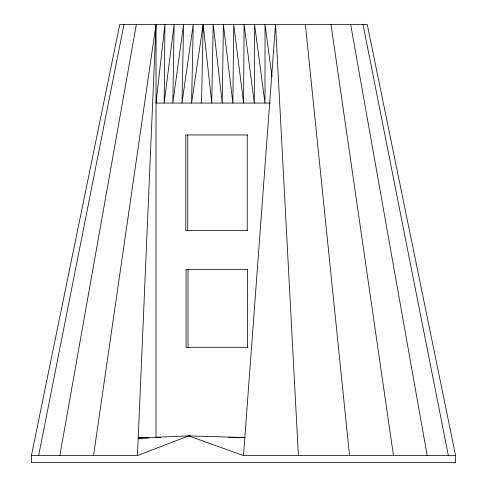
<?xml version="1.0" encoding="UTF-8"?>
<svg xmlns="http://www.w3.org/2000/svg" width="487" height="487" viewBox="0 0 487 487"><rect width="100%" height="100%" fill="white"/><g stroke="black" fill="none" stroke-linecap="round" stroke-linejoin="round"><path stroke-width="0.73" d="M201.527 103.055L203.152 24.35L211.766 103.055L213.203 24.35L222.236 103.055L223.399 24.35L232.865 103.055L233.711 24.35L243.579 103.055L244.103 24.35L254.305 103.055L254.561 24.35L264.977 103.055L265.038 24.35L272.026 76.824M31.418 455.582L119.784 24.35L367.216 24.35L455.582 455.582L455.582 462.65L31.418 462.65L31.418 455.582L137.462 455.582L156.023 24.35L93.534 455.582M455.582 455.582L243.5 455.582L275.52 24.35L298.391 455.582M203.152 24.35L191.574 103.055L193.272 24.35L181.992 103.055L183.593 24.35L172.83 103.055L174.139 24.35L164.156 103.055L164.941 24.35L156.023 103.055L270.248 103.055M59.834 455.582L136.36 24.35M38.643 455.582L124.002 24.35M137.462 455.582L188.609 435.883L244.839 437.563L243.317 437.57M148.779 437.977L138.217 438.014L188.609 435.883L190.801 436.115M138.217 438.014L148.602 437.752M247.676 134.954L185.784 134.954L185.784 230.394L247.676 230.394M247.962 269.548L186.077 269.548L186.077 347.31L247.962 347.31M160.558 437.563L156.023 437.563L156.023 24.35M228.628 437.563L245.265 437.563M188.609 435.883L243.5 455.582M362.998 24.35L448.357 455.582M350.64 24.35L427.166 455.582M330.977 24.35L393.466 455.582M305.355 24.35L349.538 455.582M275.52 24.35L275.52 25.866M247.53 269.548L247.53 347.31M247.244 134.954L247.244 230.394M188.025 269.548L188.025 347.31M187.732 134.954L187.732 230.394"/></g></svg>
